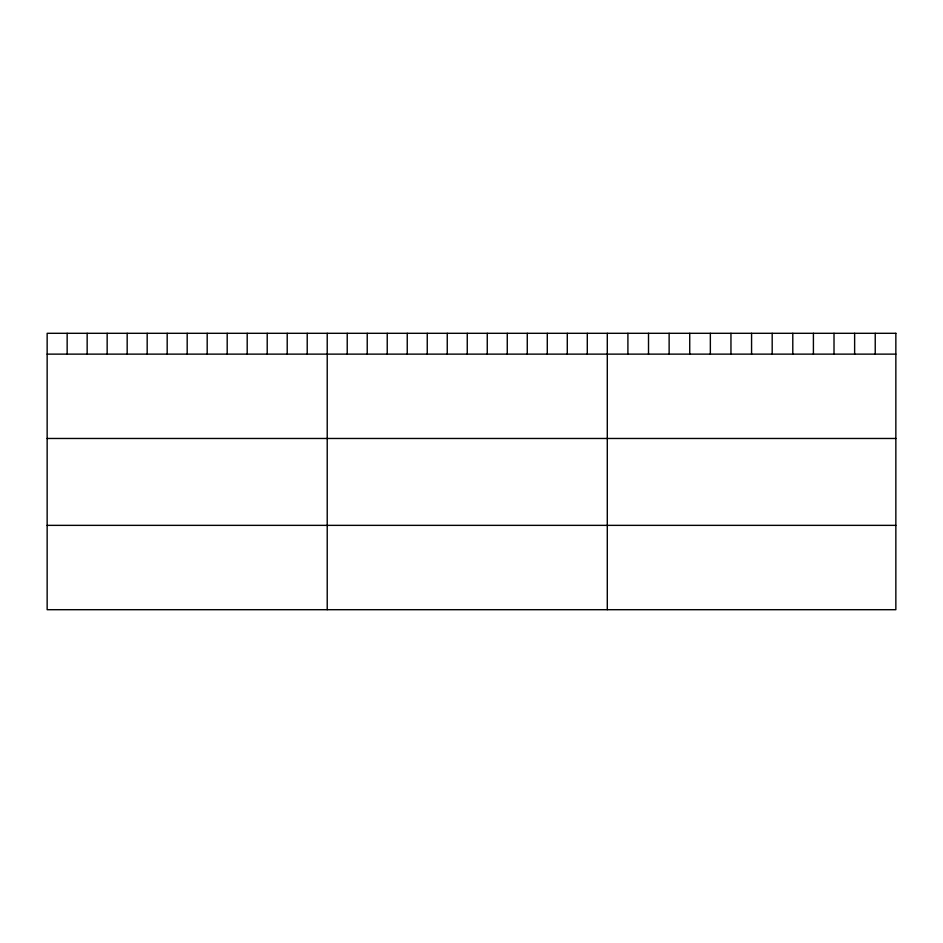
<?xml version="1.0" encoding="UTF-8"?>
<svg xmlns="http://www.w3.org/2000/svg" width="943" height="943" viewBox="0 0 943 943"><rect width="100%" height="100%" fill="white"/><g stroke="black" fill="none" stroke-linecap="round" stroke-linejoin="round"><path stroke-width="1.41" d="M47.15 354.132L895.85 354.132M47.15 438.471L895.85 438.471M47.15 525.357L895.85 525.357M875.234 333.303L875.234 354.132M854.629 333.303L854.629 354.132M834.013 333.303L834.013 354.132M813.408 333.303L813.408 354.132M792.792 333.303L792.792 354.132M772.187 333.303L772.187 354.132M751.571 333.303L751.571 354.132M730.955 333.303L730.955 354.132M710.35 333.303L710.35 354.132M689.734 333.303L689.734 354.132M669.129 333.303L669.129 354.132M648.513 333.303L648.513 354.132M627.908 333.303L627.908 354.132M607.292 333.303L607.292 609.697M587.289 333.303L587.289 354.132M567.285 333.303L567.285 354.132M547.282 333.303L547.282 354.132M527.267 333.303L527.267 354.132M507.263 333.303L507.263 354.132M487.26 333.303L487.26 354.132M467.256 333.303L467.256 354.132M447.253 333.303L447.253 354.132M427.25 333.303L427.25 354.132M407.246 333.303L407.246 354.132M387.231 333.303L387.231 354.132M367.228 333.303L367.228 354.132M347.224 333.303L347.224 354.132M327.221 333.303L327.221 609.697M307.218 333.303L307.218 354.132M287.214 333.303L287.214 354.132M267.211 333.303L267.211 354.132M247.196 333.303L247.196 354.132M227.192 333.303L227.192 354.132M207.189 333.303L207.189 354.132M187.186 333.303L187.186 354.132M167.182 333.303L167.182 354.132M147.179 333.303L147.179 354.132M127.175 333.303L127.175 354.132M107.16 333.303L107.16 354.132M87.157 333.303L87.157 354.132M67.153 333.303L67.153 354.132M895.85 333.303L47.15 333.303L47.15 609.697L895.85 609.697L895.85 333.303"/></g></svg>
